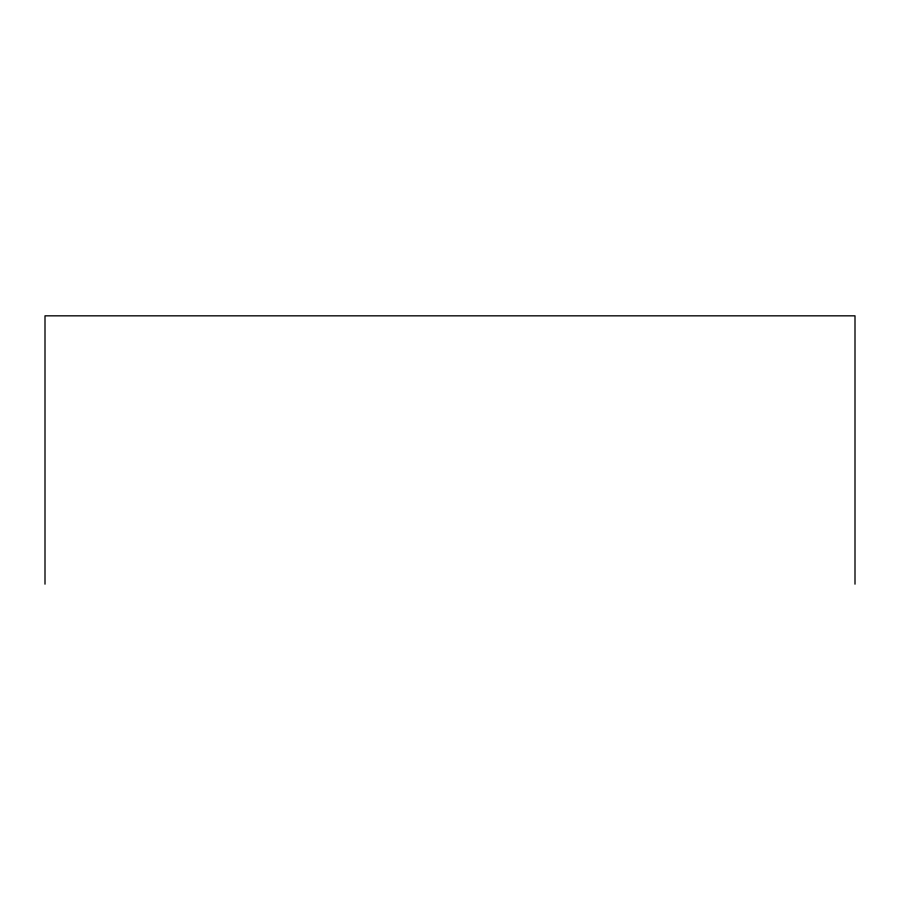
<?xml version="1.0" encoding="UTF-8"?>
<svg xmlns="http://www.w3.org/2000/svg" width="900" height="900" viewBox="0 0 900 900"><rect width="100%" height="100%" fill="white"/><g stroke="black" fill="none" stroke-linecap="round" stroke-linejoin="round"><path stroke-width="1.35" d="M855 584.168L855 315.832L45 315.832L45 584.168"/></g></svg>
